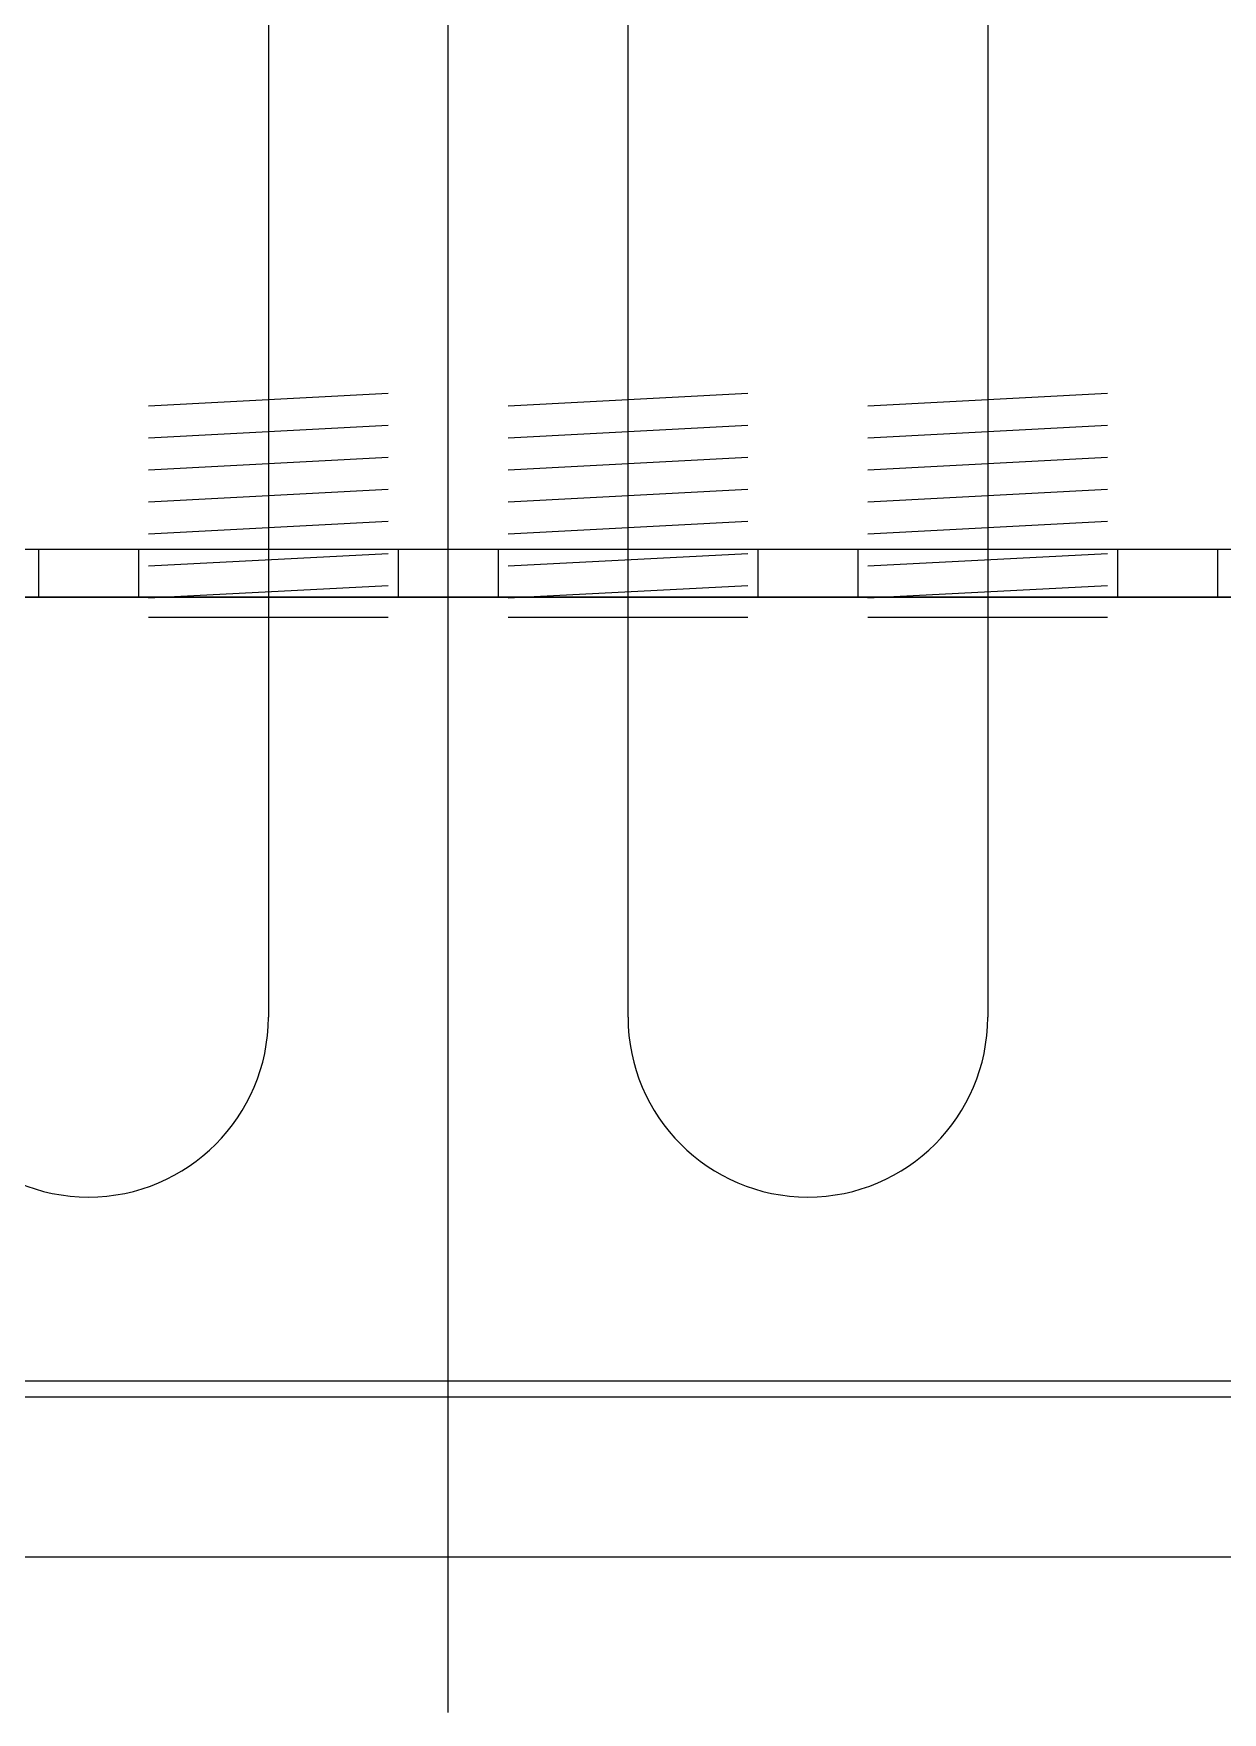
# Model space of a CAD drawing. Header units: millimetres. Extents: x 198973 to 319987, y 50799 to 202761.
# Drawn here: x 214412.5 to 214710, y 87018.5 to 87438.4 of the extents above; entities that cross this region are included whole.
import ezdxf

# ---------------------------------------------------------------- set-up
doc = ezdxf.new("R2010")
doc.units = ezdxf.units.MM
doc.header["$LTSCALE"] = 1000
doc.linetypes.add('CENTER', pattern=[2, 1.25, -0.25, 0.25, -0.25])
doc.linetypes.add('DOTE', pattern=[2.42, 2, -0.2, 0.02, -0.2])
doc.layers.add('DOTE', color=8, linetype='CENTER')
doc.layers.add('PUB_HATCH', color=8, linetype='Continuous')

msp = doc.modelspace()

# ---------------------------------------------------------------- linework, layer by layer
at = {"layer": 'DOTE', "linetype": 'DOTE'}
msp.add_line((214516.23, 87018.5), (214516.23, 88416.5), dxfattribs=at)
at = {"layer": 'PUB_HATCH'}
for p, q in [((214471.23, 88214.41), (214471.23, 87192.41)), ((214561.23, 87192.41), (214561.23, 88214.41)), ((214651.23, 88214.41), (214651.23, 87192.41)), ((213626.23, 87309.41), (215406.23, 87309.41)), ((213626.23, 87297.41), (215406.23, 87297.41)), ((215223.73, 87297.41), (213808.73, 87297.41)), ((213800.23, 87101.41), (215232.23, 87101.41)), ((213796.23, 87097.41), (215236.23, 87097.41)), ((213946.23, 87057.41), (215086.23, 87057.41))]:
    msp.add_line(p, q, dxfattribs=at)
at = {"layer": 'PUB_HATCH', "ltscale": 0.5}
for p, q in [((214501.23, 87348.37), (214441.23, 87345.22)), ((214501.23, 87348.37), (214441.23, 87345.22)), ((214501.23, 87348.37), (214441.23, 87345.22)), ((214501.23, 87348.37), (214441.23, 87345.22)), ((214501.23, 87348.37), (214441.23, 87345.22)), ((214501.23, 87348.37), (214441.23, 87345.22)), ((214501.23, 87348.37), (214441.23, 87345.22)), ((214501.23, 87348.37), (214441.23, 87345.22)), ((214501.23, 87348.37), (214441.23, 87345.22)), ((214501.23, 87348.37), (214441.23, 87345.22)), ((214501.23, 87348.37), (214441.23, 87345.22)), ((214501.23, 87348.37), (214441.23, 87345.22)), ((214501.23, 87348.37), (214441.23, 87345.22)), ((214501.23, 87348.37), (214441.23, 87345.22)), ((214501.23, 87348.37), (214441.23, 87345.22)), ((214501.23, 87348.37), (214441.23, 87345.22)), ((214501.23, 87348.37), (214441.23, 87345.22)), ((214501.23, 87348.37), (214441.23, 87345.22)), ((214501.23, 87348.37), (214441.23, 87345.22)), ((214501.23, 87348.37), (214441.23, 87345.22)), ((214501.23, 87348.37), (214441.23, 87345.22)), ((214501.23, 87348.37), (214441.23, 87345.22)), ((214501.23, 87348.37), (214441.23, 87345.22)), ((214501.23, 87348.37), (214441.23, 87345.22)), ((214501.23, 87348.37), (214441.23, 87345.22)), ((214501.23, 87348.37), (214441.23, 87345.22)), ((214591.23, 87348.37), (214531.23, 87345.22)), ((214591.23, 87348.37), (214531.23, 87345.22)), ((214591.23, 87348.37), (214531.23, 87345.22)), ((214591.23, 87348.37), (214531.23, 87345.22)), ((214591.23, 87348.37), (214531.23, 87345.22)), ((214591.23, 87348.37), (214531.23, 87345.22)), ((214591.23, 87348.37), (214531.23, 87345.22)), ((214591.23, 87348.37), (214531.23, 87345.22)), ((214591.23, 87348.37), (214531.23, 87345.22)), ((214591.23, 87348.37), (214531.23, 87345.22)), ((214591.23, 87348.37), (214531.23, 87345.22)), ((214591.23, 87348.37), (214531.23, 87345.22)), ((214591.23, 87348.37), (214531.23, 87345.22)), ((214591.23, 87348.37), (214531.23, 87345.22)), ((214591.23, 87348.37), (214531.23, 87345.22)), ((214591.23, 87348.37), (214531.23, 87345.22)), ((214591.23, 87348.37), (214531.23, 87345.22)), ((214591.23, 87348.37), (214531.23, 87345.22)), ((214591.23, 87348.37), (214531.23, 87345.22)), ((214591.23, 87348.37), (214531.23, 87345.22)), ((214591.23, 87348.37), (214531.23, 87345.22)), ((214591.23, 87348.37), (214531.23, 87345.22)), ((214591.23, 87348.37), (214531.23, 87345.22)), ((214591.23, 87348.37), (214531.23, 87345.22)), ((214591.23, 87348.37), (214531.23, 87345.22)), ((214591.23, 87348.37), (214531.23, 87345.22)), ((214681.23, 87348.37), (214621.23, 87345.22)), ((214681.23, 87348.37), (214621.23, 87345.22)), ((214681.23, 87348.37), (214621.23, 87345.22)), ((214681.23, 87348.37), (214621.23, 87345.22)), ((214681.23, 87348.37), (214621.23, 87345.22)), ((214681.23, 87348.37), (214621.23, 87345.22)), ((214681.23, 87348.37), (214621.23, 87345.22)), ((214681.23, 87348.37), (214621.23, 87345.22)), ((214681.23, 87348.37), (214621.23, 87345.22)), ((214681.23, 87348.37), (214621.23, 87345.22)), ((214681.23, 87348.37), (214621.23, 87345.22)), ((214681.23, 87348.37), (214621.23, 87345.22)), ((214681.23, 87348.37), (214621.23, 87345.22)), ((214681.23, 87348.37), (214621.23, 87345.22)), ((214681.23, 87348.37), (214621.23, 87345.22)), ((214681.23, 87348.37), (214621.23, 87345.22)), ((214681.23, 87348.37), (214621.23, 87345.22)), ((214681.23, 87348.37), (214621.23, 87345.22)), ((214681.23, 87348.37), (214621.23, 87345.22)), ((214681.23, 87348.37), (214621.23, 87345.22)), ((214681.23, 87348.37), (214621.23, 87345.22)), ((214681.23, 87348.37), (214621.23, 87345.22)), ((214681.23, 87348.37), (214621.23, 87345.22)), ((214681.23, 87348.37), (214621.23, 87345.22)), ((214681.23, 87348.37), (214621.23, 87345.22)), ((214681.23, 87348.37), (214621.23, 87345.22)), ((214501.23, 87340.36), (214441.23, 87337.21)), ((214501.23, 87340.36), (214441.23, 87337.21)), ((214501.23, 87340.36), (214441.23, 87337.21)), ((214501.23, 87340.36), (214441.23, 87337.21)), ((214501.23, 87340.36), (214441.23, 87337.21)), ((214501.23, 87340.36), (214441.23, 87337.21)), ((214501.23, 87340.36), (214441.23, 87337.21)), ((214501.23, 87340.36), (214441.23, 87337.21)), ((214501.23, 87340.36), (214441.23, 87337.21)), ((214501.23, 87340.36), (214441.23, 87337.21)), ((214501.23, 87340.36), (214441.23, 87337.21)), ((214501.23, 87340.36), (214441.23, 87337.21)), ((214501.23, 87340.36), (214441.23, 87337.21)), ((214501.23, 87340.36), (214441.23, 87337.21)), ((214501.23, 87340.36), (214441.23, 87337.21)), ((214501.23, 87340.36), (214441.23, 87337.21)), ((214501.23, 87340.36), (214441.23, 87337.21)), ((214501.23, 87340.36), (214441.23, 87337.21)), ((214501.23, 87340.36), (214441.23, 87337.21)), ((214501.23, 87340.36), (214441.23, 87337.21)), ((214501.23, 87340.36), (214441.23, 87337.21)), ((214501.23, 87340.36), (214441.23, 87337.21)), ((214501.23, 87340.36), (214441.23, 87337.21)), ((214501.23, 87340.36), (214441.23, 87337.21)), ((214501.23, 87340.36), (214441.23, 87337.21)), ((214501.23, 87340.36), (214441.23, 87337.21)), ((214591.23, 87340.36), (214531.23, 87337.21)), ((214591.23, 87340.36), (214531.23, 87337.21)), ((214591.23, 87340.36), (214531.23, 87337.21)), ((214591.23, 87340.36), (214531.23, 87337.21)), ((214591.23, 87340.36), (214531.23, 87337.21)), ((214591.23, 87340.36), (214531.23, 87337.21)), ((214591.23, 87340.36), (214531.23, 87337.21)), ((214591.23, 87340.36), (214531.23, 87337.21)), ((214591.23, 87340.36), (214531.23, 87337.21)), ((214591.23, 87340.36), (214531.23, 87337.21)), ((214591.23, 87340.36), (214531.23, 87337.21)), ((214591.23, 87340.36), (214531.23, 87337.21)), ((214591.23, 87340.36), (214531.23, 87337.21)), ((214591.23, 87340.36), (214531.23, 87337.21)), ((214591.23, 87340.36), (214531.23, 87337.21)), ((214591.23, 87340.36), (214531.23, 87337.21)), ((214591.23, 87340.36), (214531.23, 87337.21)), ((214591.23, 87340.36), (214531.23, 87337.21)), ((214591.23, 87340.36), (214531.23, 87337.21)), ((214591.23, 87340.36), (214531.23, 87337.21)), ((214591.23, 87340.36), (214531.23, 87337.21)), ((214591.23, 87340.36), (214531.23, 87337.21)), ((214591.23, 87340.36), (214531.23, 87337.21)), ((214591.23, 87340.36), (214531.23, 87337.21)), ((214591.23, 87340.36), (214531.23, 87337.21)), ((214591.23, 87340.36), (214531.23, 87337.21)), ((214681.23, 87340.36), (214621.23, 87337.21)), ((214681.23, 87340.36), (214621.23, 87337.21)), ((214681.23, 87340.36), (214621.23, 87337.21)), ((214681.23, 87340.36), (214621.23, 87337.21)), ((214681.23, 87340.36), (214621.23, 87337.21)), ((214681.23, 87340.36), (214621.23, 87337.21)), ((214681.23, 87340.36), (214621.23, 87337.21)), ((214681.23, 87340.36), (214621.23, 87337.21)), ((214681.23, 87340.36), (214621.23, 87337.21)), ((214681.23, 87340.36), (214621.23, 87337.21)), ((214681.23, 87340.36), (214621.23, 87337.21)), ((214681.23, 87340.36), (214621.23, 87337.21)), ((214681.23, 87340.36), (214621.23, 87337.21)), ((214681.23, 87340.36), (214621.23, 87337.21)), ((214681.23, 87340.36), (214621.23, 87337.21)), ((214681.23, 87340.36), (214621.23, 87337.21)), ((214681.23, 87340.36), (214621.23, 87337.21)), ((214681.23, 87340.36), (214621.23, 87337.21)), ((214681.23, 87340.36), (214621.23, 87337.21)), ((214681.23, 87340.36), (214621.23, 87337.21)), ((214681.23, 87340.36), (214621.23, 87337.21)), ((214681.23, 87340.36), (214621.23, 87337.21)), ((214681.23, 87340.36), (214621.23, 87337.21)), ((214681.23, 87340.36), (214621.23, 87337.21)), ((214681.23, 87340.36), (214621.23, 87337.21)), ((214681.23, 87340.36), (214621.23, 87337.21)), ((214501.23, 87332.35), (214441.23, 87329.2)), ((214501.23, 87332.35), (214441.23, 87329.2)), ((214501.23, 87332.35), (214441.23, 87329.2)), ((214501.23, 87332.35), (214441.23, 87329.2)), ((214501.23, 87332.35), (214441.23, 87329.2)), ((214501.23, 87332.35), (214441.23, 87329.2)), ((214501.23, 87332.35), (214441.23, 87329.2)), ((214501.23, 87332.35), (214441.23, 87329.2)), ((214501.23, 87332.35), (214441.23, 87329.2)), ((214501.23, 87332.35), (214441.23, 87329.2)), ((214501.23, 87332.35), (214441.23, 87329.2)), ((214501.23, 87332.35), (214441.23, 87329.2)), ((214501.23, 87332.35), (214441.23, 87329.2)), ((214501.23, 87332.35), (214441.23, 87329.2)), ((214501.23, 87332.35), (214441.23, 87329.2)), ((214501.23, 87332.35), (214441.23, 87329.2)), ((214501.23, 87332.35), (214441.23, 87329.2)), ((214501.23, 87332.35), (214441.23, 87329.2)), ((214501.23, 87332.35), (214441.23, 87329.2)), ((214501.23, 87332.35), (214441.23, 87329.2)), ((214501.23, 87332.35), (214441.23, 87329.2)), ((214501.23, 87332.35), (214441.23, 87329.2)), ((214501.23, 87332.35), (214441.23, 87329.2)), ((214501.23, 87332.35), (214441.23, 87329.2)), ((214501.23, 87332.35), (214441.23, 87329.2)), ((214501.23, 87332.35), (214441.23, 87329.2)), ((214591.23, 87332.35), (214531.23, 87329.2)), ((214591.23, 87332.35), (214531.23, 87329.2)), ((214591.23, 87332.35), (214531.23, 87329.2)), ((214591.23, 87332.35), (214531.23, 87329.2)), ((214591.23, 87332.35), (214531.23, 87329.2)), ((214591.23, 87332.35), (214531.23, 87329.2)), ((214591.23, 87332.35), (214531.23, 87329.2)), ((214591.23, 87332.35), (214531.23, 87329.2)), ((214591.23, 87332.35), (214531.23, 87329.2)), ((214591.23, 87332.35), (214531.23, 87329.2)), ((214591.23, 87332.35), (214531.23, 87329.2)), ((214591.23, 87332.35), (214531.23, 87329.2)), ((214591.23, 87332.35), (214531.23, 87329.2)), ((214591.23, 87332.35), (214531.23, 87329.2)), ((214591.23, 87332.35), (214531.23, 87329.2)), ((214591.23, 87332.35), (214531.23, 87329.2)), ((214591.23, 87332.35), (214531.23, 87329.2)), ((214591.23, 87332.35), (214531.23, 87329.2)), ((214591.23, 87332.35), (214531.23, 87329.2)), ((214591.23, 87332.35), (214531.23, 87329.2)), ((214591.23, 87332.35), (214531.23, 87329.2)), ((214591.23, 87332.35), (214531.23, 87329.2)), ((214591.23, 87332.35), (214531.23, 87329.2)), ((214591.23, 87332.35), (214531.23, 87329.2)), ((214591.23, 87332.35), (214531.23, 87329.2)), ((214591.23, 87332.35), (214531.23, 87329.2)), ((214681.23, 87332.35), (214621.23, 87329.2)), ((214681.23, 87332.35), (214621.23, 87329.2)), ((214681.23, 87332.35), (214621.23, 87329.2)), ((214681.23, 87332.35), (214621.23, 87329.2)), ((214681.23, 87332.35), (214621.23, 87329.2)), ((214681.23, 87332.35), (214621.23, 87329.2)), ((214681.23, 87332.35), (214621.23, 87329.2)), ((214681.23, 87332.35), (214621.23, 87329.2)), ((214681.23, 87332.35), (214621.23, 87329.2)), ((214681.23, 87332.35), (214621.23, 87329.2)), ((214681.23, 87332.35), (214621.23, 87329.2)), ((214681.23, 87332.35), (214621.23, 87329.2)), ((214681.23, 87332.35), (214621.23, 87329.2)), ((214681.23, 87332.35), (214621.23, 87329.2)), ((214681.23, 87332.35), (214621.23, 87329.2)), ((214681.23, 87332.35), (214621.23, 87329.2)), ((214681.23, 87332.35), (214621.23, 87329.2)), ((214681.23, 87332.35), (214621.23, 87329.2)), ((214681.23, 87332.35), (214621.23, 87329.2)), ((214681.23, 87332.35), (214621.23, 87329.2)), ((214681.23, 87332.35), (214621.23, 87329.2)), ((214681.23, 87332.35), (214621.23, 87329.2)), ((214681.23, 87332.35), (214621.23, 87329.2)), ((214681.23, 87332.35), (214621.23, 87329.2)), ((214681.23, 87332.35), (214621.23, 87329.2)), ((214681.23, 87332.35), (214621.23, 87329.2)), ((214501.23, 87324.34), (214441.23, 87321.19)), ((214501.23, 87324.34), (214441.23, 87321.19)), ((214501.23, 87324.34), (214441.23, 87321.19)), ((214501.23, 87324.34), (214441.23, 87321.19)), ((214501.23, 87324.34), (214441.23, 87321.19)), ((214501.23, 87324.34), (214441.23, 87321.19)), ((214501.23, 87324.34), (214441.23, 87321.19)), ((214501.23, 87324.34), (214441.23, 87321.19)), ((214501.23, 87324.34), (214441.23, 87321.19)), ((214501.23, 87324.34), (214441.23, 87321.19)), ((214501.23, 87324.34), (214441.23, 87321.19)), ((214501.23, 87324.34), (214441.23, 87321.19)), ((214501.23, 87324.34), (214441.23, 87321.19)), ((214501.23, 87324.34), (214441.23, 87321.19)), ((214501.23, 87324.34), (214441.23, 87321.19)), ((214501.23, 87324.34), (214441.23, 87321.19)), ((214501.23, 87324.34), (214441.23, 87321.19)), ((214501.23, 87324.34), (214441.23, 87321.19)), ((214501.23, 87324.34), (214441.23, 87321.19)), ((214501.23, 87324.34), (214441.23, 87321.19)), ((214501.23, 87324.34), (214441.23, 87321.19)), ((214501.23, 87324.34), (214441.23, 87321.19)), ((214501.23, 87324.34), (214441.23, 87321.19)), ((214501.23, 87324.34), (214441.23, 87321.19)), ((214501.23, 87324.34), (214441.23, 87321.19)), ((214501.23, 87324.34), (214441.23, 87321.19)), ((214591.23, 87324.34), (214531.23, 87321.19)), ((214591.23, 87324.34), (214531.23, 87321.19)), ((214591.23, 87324.34), (214531.23, 87321.19)), ((214591.23, 87324.34), (214531.23, 87321.19)), ((214591.23, 87324.34), (214531.23, 87321.19)), ((214591.23, 87324.34), (214531.23, 87321.19)), ((214591.23, 87324.34), (214531.23, 87321.19)), ((214591.23, 87324.34), (214531.23, 87321.19)), ((214591.23, 87324.34), (214531.23, 87321.19)), ((214591.23, 87324.34), (214531.23, 87321.19)), ((214591.23, 87324.34), (214531.23, 87321.19)), ((214591.23, 87324.34), (214531.23, 87321.19)), ((214591.23, 87324.34), (214531.23, 87321.19)), ((214591.23, 87324.34), (214531.23, 87321.19)), ((214591.23, 87324.34), (214531.23, 87321.19)), ((214591.23, 87324.34), (214531.23, 87321.19)), ((214591.23, 87324.34), (214531.23, 87321.19)), ((214591.23, 87324.34), (214531.23, 87321.19)), ((214591.23, 87324.34), (214531.23, 87321.19)), ((214591.23, 87324.34), (214531.23, 87321.19)), ((214591.23, 87324.34), (214531.23, 87321.19)), ((214591.23, 87324.34), (214531.23, 87321.19)), ((214591.23, 87324.34), (214531.23, 87321.19)), ((214591.23, 87324.34), (214531.23, 87321.19)), ((214591.23, 87324.34), (214531.23, 87321.19)), ((214591.23, 87324.34), (214531.23, 87321.19)), ((214681.23, 87324.34), (214621.23, 87321.19)), ((214681.23, 87324.34), (214621.23, 87321.19)), ((214681.23, 87324.34), (214621.23, 87321.19)), ((214681.23, 87324.34), (214621.23, 87321.19)), ((214681.23, 87324.34), (214621.23, 87321.19)), ((214681.23, 87324.34), (214621.23, 87321.19)), ((214681.23, 87324.34), (214621.23, 87321.19)), ((214681.23, 87324.34), (214621.23, 87321.19)), ((214681.23, 87324.34), (214621.23, 87321.19)), ((214681.23, 87324.34), (214621.23, 87321.19)), ((214681.23, 87324.34), (214621.23, 87321.19)), ((214681.23, 87324.34), (214621.23, 87321.19)), ((214681.23, 87324.34), (214621.23, 87321.19)), ((214681.23, 87324.34), (214621.23, 87321.19)), ((214681.23, 87324.34), (214621.23, 87321.19)), ((214681.23, 87324.34), (214621.23, 87321.19)), ((214681.23, 87324.34), (214621.23, 87321.19)), ((214681.23, 87324.34), (214621.23, 87321.19)), ((214681.23, 87324.34), (214621.23, 87321.19)), ((214681.23, 87324.34), (214621.23, 87321.19)), ((214681.23, 87324.34), (214621.23, 87321.19)), ((214681.23, 87324.34), (214621.23, 87321.19)), ((214681.23, 87324.34), (214621.23, 87321.19)), ((214681.23, 87324.34), (214621.23, 87321.19)), ((214681.23, 87324.34), (214621.23, 87321.19)), ((214681.23, 87324.34), (214621.23, 87321.19)), ((214501.23, 87316.33), (214441.23, 87313.18)), ((214501.23, 87316.33), (214441.23, 87313.18)), ((214501.23, 87316.33), (214441.23, 87313.18)), ((214501.23, 87316.33), (214441.23, 87313.18)), ((214501.23, 87316.33), (214441.23, 87313.18)), ((214501.23, 87316.33), (214441.23, 87313.18)), ((214501.23, 87316.33), (214441.23, 87313.18)), ((214501.23, 87316.33), (214441.23, 87313.18)), ((214501.23, 87316.33), (214441.23, 87313.18)), ((214501.23, 87316.33), (214441.23, 87313.18)), ((214501.23, 87316.33), (214441.23, 87313.18)), ((214501.23, 87316.33), (214441.23, 87313.18)), ((214501.23, 87316.33), (214441.23, 87313.18)), ((214501.23, 87316.33), (214441.23, 87313.18)), ((214501.23, 87316.33), (214441.23, 87313.18)), ((214501.23, 87316.33), (214441.23, 87313.18)), ((214501.23, 87316.33), (214441.23, 87313.18)), ((214501.23, 87316.33), (214441.23, 87313.18)), ((214501.23, 87316.33), (214441.23, 87313.18)), ((214501.23, 87316.33), (214441.23, 87313.18)), ((214501.23, 87316.33), (214441.23, 87313.18)), ((214501.23, 87316.33), (214441.23, 87313.18)), ((214501.23, 87316.33), (214441.23, 87313.18)), ((214501.23, 87316.33), (214441.23, 87313.18)), ((214501.23, 87316.33), (214441.23, 87313.18)), ((214501.23, 87316.33), (214441.23, 87313.18)), ((214591.23, 87316.33), (214531.23, 87313.18)), ((214591.23, 87316.33), (214531.23, 87313.18)), ((214591.23, 87316.33), (214531.23, 87313.18)), ((214591.23, 87316.33), (214531.23, 87313.18)), ((214591.23, 87316.33), (214531.23, 87313.18)), ((214591.23, 87316.33), (214531.23, 87313.18)), ((214591.23, 87316.33), (214531.23, 87313.18)), ((214591.23, 87316.33), (214531.23, 87313.18)), ((214591.23, 87316.33), (214531.23, 87313.18)), ((214591.23, 87316.33), (214531.23, 87313.18)), ((214591.23, 87316.33), (214531.23, 87313.18)), ((214591.23, 87316.33), (214531.23, 87313.18)), ((214591.23, 87316.33), (214531.23, 87313.18)), ((214591.23, 87316.33), (214531.23, 87313.18)), ((214591.23, 87316.33), (214531.23, 87313.18)), ((214591.23, 87316.33), (214531.23, 87313.18)), ((214591.23, 87316.33), (214531.23, 87313.18)), ((214591.23, 87316.33), (214531.23, 87313.18)), ((214591.23, 87316.33), (214531.23, 87313.18)), ((214591.23, 87316.33), (214531.23, 87313.18)), ((214591.23, 87316.33), (214531.23, 87313.18)), ((214591.23, 87316.33), (214531.23, 87313.18)), ((214591.23, 87316.33), (214531.23, 87313.18)), ((214591.23, 87316.33), (214531.23, 87313.18)), ((214591.23, 87316.33), (214531.23, 87313.18)), ((214591.23, 87316.33), (214531.23, 87313.18)), ((214681.23, 87316.33), (214621.23, 87313.18)), ((214681.23, 87316.33), (214621.23, 87313.18)), ((214681.23, 87316.33), (214621.23, 87313.18)), ((214681.23, 87316.33), (214621.23, 87313.18)), ((214681.23, 87316.33), (214621.23, 87313.18)), ((214681.23, 87316.33), (214621.23, 87313.18)), ((214681.23, 87316.33), (214621.23, 87313.18)), ((214681.23, 87316.33), (214621.23, 87313.18)), ((214681.23, 87316.33), (214621.23, 87313.18)), ((214681.23, 87316.33), (214621.23, 87313.18)), ((214681.23, 87316.33), (214621.23, 87313.18)), ((214681.23, 87316.33), (214621.23, 87313.18)), ((214681.23, 87316.33), (214621.23, 87313.18)), ((214681.23, 87316.33), (214621.23, 87313.18)), ((214681.23, 87316.33), (214621.23, 87313.18)), ((214681.23, 87316.33), (214621.23, 87313.18)), ((214681.23, 87316.33), (214621.23, 87313.18)), ((214681.23, 87316.33), (214621.23, 87313.18)), ((214681.23, 87316.33), (214621.23, 87313.18)), ((214681.23, 87316.33), (214621.23, 87313.18)), ((214681.23, 87316.33), (214621.23, 87313.18)), ((214681.23, 87316.33), (214621.23, 87313.18)), ((214681.23, 87316.33), (214621.23, 87313.18)), ((214681.23, 87316.33), (214621.23, 87313.18)), ((214681.23, 87316.33), (214621.23, 87313.18)), ((214681.23, 87316.33), (214621.23, 87313.18)), ((214413.73, 87309.41), (214413.73, 87297.41)), ((214438.73, 87309.41), (214438.73, 87297.41)), ((214501.23, 87308.31), (214441.23, 87305.17)), ((214501.23, 87308.31), (214441.23, 87305.17)), ((214501.23, 87308.31), (214441.23, 87305.17)), ((214501.23, 87308.31), (214441.23, 87305.17)), ((214501.23, 87308.31), (214441.23, 87305.17)), ((214501.23, 87308.31), (214441.23, 87305.17)), ((214501.23, 87308.31), (214441.23, 87305.17)), ((214501.23, 87308.31), (214441.23, 87305.17)), ((214501.23, 87308.31), (214441.23, 87305.17)), ((214501.23, 87308.31), (214441.23, 87305.17)), ((214501.23, 87308.31), (214441.23, 87305.17)), ((214501.23, 87308.31), (214441.23, 87305.17)), ((214501.23, 87308.31), (214441.23, 87305.17)), ((214501.23, 87308.31), (214441.23, 87305.17)), ((214501.23, 87308.31), (214441.23, 87305.17)), ((214501.23, 87308.31), (214441.23, 87305.17)), ((214501.23, 87308.31), (214441.23, 87305.17)), ((214501.23, 87308.31), (214441.23, 87305.17)), ((214501.23, 87308.31), (214441.23, 87305.17)), ((214501.23, 87308.31), (214441.23, 87305.17)), ((214501.23, 87308.31), (214441.23, 87305.17)), ((214501.23, 87308.31), (214441.23, 87305.17)), ((214501.23, 87308.31), (214441.23, 87305.17)), ((214501.23, 87308.31), (214441.23, 87305.17)), ((214501.23, 87308.31), (214441.23, 87305.17)), ((214501.23, 87308.31), (214441.23, 87305.17)), ((214503.73, 87309.41), (214503.73, 87297.41)), ((214528.73, 87309.41), (214528.73, 87297.41)), ((214591.23, 87308.31), (214531.23, 87305.17)), ((214591.23, 87308.31), (214531.23, 87305.17)), ((214591.23, 87308.31), (214531.23, 87305.17)), ((214591.23, 87308.31), (214531.23, 87305.17)), ((214591.23, 87308.31), (214531.23, 87305.17)), ((214591.23, 87308.31), (214531.23, 87305.17)), ((214591.23, 87308.31), (214531.23, 87305.17)), ((214591.23, 87308.31), (214531.23, 87305.17)), ((214591.23, 87308.31), (214531.23, 87305.17)), ((214591.23, 87308.31), (214531.23, 87305.17)), ((214591.23, 87308.31), (214531.23, 87305.17)), ((214591.23, 87308.31), (214531.23, 87305.17)), ((214591.23, 87308.31), (214531.23, 87305.17)), ((214591.23, 87308.31), (214531.23, 87305.17)), ((214591.23, 87308.31), (214531.23, 87305.17)), ((214591.23, 87308.31), (214531.23, 87305.17)), ((214591.23, 87308.31), (214531.23, 87305.17)), ((214591.23, 87308.31), (214531.23, 87305.17)), ((214591.23, 87308.31), (214531.23, 87305.17)), ((214591.23, 87308.31), (214531.23, 87305.17)), ((214591.23, 87308.31), (214531.23, 87305.17)), ((214591.23, 87308.31), (214531.23, 87305.17)), ((214591.23, 87308.31), (214531.23, 87305.17)), ((214591.23, 87308.31), (214531.23, 87305.17)), ((214591.23, 87308.31), (214531.23, 87305.17)), ((214591.23, 87308.31), (214531.23, 87305.17)), ((214593.73, 87309.41), (214593.73, 87297.41)), ((214618.73, 87309.41), (214618.73, 87297.41)), ((214681.23, 87308.31), (214621.23, 87305.17)), ((214681.23, 87308.31), (214621.23, 87305.17)), ((214681.23, 87308.31), (214621.23, 87305.17)), ((214681.23, 87308.31), (214621.23, 87305.17)), ((214681.23, 87308.31), (214621.23, 87305.17)), ((214681.23, 87308.31), (214621.23, 87305.17)), ((214681.23, 87308.31), (214621.23, 87305.17)), ((214681.23, 87308.31), (214621.23, 87305.17)), ((214681.23, 87308.31), (214621.23, 87305.17)), ((214681.23, 87308.31), (214621.23, 87305.17)), ((214681.23, 87308.31), (214621.23, 87305.17)), ((214681.23, 87308.31), (214621.23, 87305.17)), ((214681.23, 87308.31), (214621.23, 87305.17)), ((214681.23, 87308.31), (214621.23, 87305.17)), ((214681.23, 87308.31), (214621.23, 87305.17)), ((214681.23, 87308.31), (214621.23, 87305.17)), ((214681.23, 87308.31), (214621.23, 87305.17)), ((214681.23, 87308.31), (214621.23, 87305.17)), ((214681.23, 87308.31), (214621.23, 87305.17)), ((214681.23, 87308.31), (214621.23, 87305.17)), ((214681.23, 87308.31), (214621.23, 87305.17)), ((214681.23, 87308.31), (214621.23, 87305.17)), ((214681.23, 87308.31), (214621.23, 87305.17)), ((214681.23, 87308.31), (214621.23, 87305.17)), ((214681.23, 87308.31), (214621.23, 87305.17)), ((214681.23, 87308.31), (214621.23, 87305.17)), ((214683.73, 87309.41), (214683.73, 87297.41)), ((214708.73, 87309.41), (214708.73, 87297.41)), ((214501.23, 87300.3), (214441.23, 87297.16)), ((214501.23, 87300.3), (214441.23, 87297.16)), ((214501.23, 87300.3), (214441.23, 87297.16)), ((214501.23, 87300.3), (214441.23, 87297.16)), ((214501.23, 87300.3), (214441.23, 87297.16)), ((214501.23, 87300.3), (214441.23, 87297.16)), ((214501.23, 87300.3), (214441.23, 87297.16)), ((214501.23, 87300.3), (214441.23, 87297.16)), ((214501.23, 87300.3), (214441.23, 87297.16)), ((214501.23, 87300.3), (214441.23, 87297.16)), ((214501.23, 87300.3), (214441.23, 87297.16)), ((214501.23, 87300.3), (214441.23, 87297.16)), ((214501.23, 87300.3), (214441.23, 87297.16)), ((214501.23, 87300.3), (214441.23, 87297.16)), ((214501.23, 87300.3), (214441.23, 87297.16)), ((214501.23, 87300.3), (214441.23, 87297.16)), ((214501.23, 87300.3), (214441.23, 87297.16)), ((214501.23, 87300.3), (214441.23, 87297.16)), ((214501.23, 87300.3), (214441.23, 87297.16)), ((214501.23, 87300.3), (214441.23, 87297.16)), ((214501.23, 87300.3), (214441.23, 87297.16)), ((214501.23, 87300.3), (214441.23, 87297.16)), ((214501.23, 87300.3), (214441.23, 87297.16)), ((214501.23, 87300.3), (214441.23, 87297.16)), ((214501.23, 87300.3), (214441.23, 87297.16)), ((214501.23, 87300.3), (214441.23, 87297.16)), ((214591.23, 87300.3), (214531.23, 87297.16)), ((214591.23, 87300.3), (214531.23, 87297.16)), ((214591.23, 87300.3), (214531.23, 87297.16)), ((214591.23, 87300.3), (214531.23, 87297.16)), ((214591.23, 87300.3), (214531.23, 87297.16)), ((214591.23, 87300.3), (214531.23, 87297.16)), ((214591.23, 87300.3), (214531.23, 87297.16)), ((214591.23, 87300.3), (214531.23, 87297.16)), ((214591.23, 87300.3), (214531.23, 87297.16)), ((214591.23, 87300.3), (214531.23, 87297.16)), ((214591.23, 87300.3), (214531.23, 87297.16)), ((214591.23, 87300.3), (214531.23, 87297.16)), ((214591.23, 87300.3), (214531.23, 87297.16)), ((214591.23, 87300.3), (214531.23, 87297.16)), ((214591.23, 87300.3), (214531.23, 87297.16)), ((214591.23, 87300.3), (214531.23, 87297.16)), ((214591.23, 87300.3), (214531.23, 87297.16)), ((214591.23, 87300.3), (214531.23, 87297.16)), ((214591.23, 87300.3), (214531.23, 87297.16)), ((214591.23, 87300.3), (214531.23, 87297.16)), ((214591.23, 87300.3), (214531.23, 87297.16)), ((214591.23, 87300.3), (214531.23, 87297.16)), ((214591.23, 87300.3), (214531.23, 87297.16)), ((214591.23, 87300.3), (214531.23, 87297.16)), ((214591.23, 87300.3), (214531.23, 87297.16)), ((214591.23, 87300.3), (214531.23, 87297.16)), ((214681.23, 87300.3), (214621.23, 87297.16)), ((214681.23, 87300.3), (214621.23, 87297.16)), ((214681.23, 87300.3), (214621.23, 87297.16)), ((214681.23, 87300.3), (214621.23, 87297.16)), ((214681.23, 87300.3), (214621.23, 87297.16)), ((214681.23, 87300.3), (214621.23, 87297.16)), ((214681.23, 87300.3), (214621.23, 87297.16)), ((214681.23, 87300.3), (214621.23, 87297.16)), ((214681.23, 87300.3), (214621.23, 87297.16)), ((214681.23, 87300.3), (214621.23, 87297.16)), ((214681.23, 87300.3), (214621.23, 87297.16)), ((214681.23, 87300.3), (214621.23, 87297.16)), ((214681.23, 87300.3), (214621.23, 87297.16)), ((214681.23, 87300.3), (214621.23, 87297.16)), ((214681.23, 87300.3), (214621.23, 87297.16)), ((214681.23, 87300.3), (214621.23, 87297.16)), ((214681.23, 87300.3), (214621.23, 87297.16)), ((214681.23, 87300.3), (214621.23, 87297.16)), ((214681.23, 87300.3), (214621.23, 87297.16)), ((214681.23, 87300.3), (214621.23, 87297.16)), ((214681.23, 87300.3), (214621.23, 87297.16)), ((214681.23, 87300.3), (214621.23, 87297.16)), ((214681.23, 87300.3), (214621.23, 87297.16)), ((214681.23, 87300.3), (214621.23, 87297.16)), ((214681.23, 87300.3), (214621.23, 87297.16)), ((214681.23, 87300.3), (214621.23, 87297.16)), ((214441.23, 87292.41), (214501.23, 87292.41)), ((214441.23, 87292.41), (214501.23, 87292.41)), ((214441.23, 87292.41), (214501.23, 87292.41)), ((214441.23, 87292.41), (214501.23, 87292.41)), ((214441.23, 87292.41), (214501.23, 87292.41)), ((214441.23, 87292.41), (214501.23, 87292.41)), ((214441.23, 87292.41), (214501.23, 87292.41)), ((214441.23, 87292.41), (214501.23, 87292.41)), ((214441.23, 87292.41), (214501.23, 87292.41)), ((214441.23, 87292.41), (214501.23, 87292.41)), ((214441.23, 87292.41), (214501.23, 87292.41)), ((214441.23, 87292.41), (214501.23, 87292.41)), ((214441.23, 87292.41), (214501.23, 87292.41)), ((214441.23, 87292.41), (214501.23, 87292.41)), ((214441.23, 87292.41), (214501.23, 87292.41)), ((214441.23, 87292.41), (214501.23, 87292.41)), ((214441.23, 87292.41), (214501.23, 87292.41)), ((214441.23, 87292.41), (214501.23, 87292.41)), ((214441.23, 87292.41), (214501.23, 87292.41)), ((214441.23, 87292.41), (214501.23, 87292.41)), ((214441.23, 87292.41), (214501.23, 87292.41)), ((214441.23, 87292.41), (214501.23, 87292.41)), ((214441.23, 87292.41), (214501.23, 87292.41)), ((214441.23, 87292.41), (214501.23, 87292.41)), ((214441.23, 87292.41), (214501.23, 87292.41)), ((214441.23, 87292.41), (214501.23, 87292.41)), ((214531.23, 87292.41), (214591.23, 87292.41)), ((214531.23, 87292.41), (214591.23, 87292.41)), ((214531.23, 87292.41), (214591.23, 87292.41)), ((214531.23, 87292.41), (214591.23, 87292.41)), ((214531.23, 87292.41), (214591.23, 87292.41)), ((214531.23, 87292.41), (214591.23, 87292.41)), ((214531.23, 87292.41), (214591.23, 87292.41)), ((214531.23, 87292.41), (214591.23, 87292.41)), ((214531.23, 87292.41), (214591.23, 87292.41)), ((214531.23, 87292.41), (214591.23, 87292.41)), ((214531.23, 87292.41), (214591.23, 87292.41)), ((214531.23, 87292.41), (214591.23, 87292.41)), ((214531.23, 87292.41), (214591.23, 87292.41)), ((214531.23, 87292.41), (214591.23, 87292.41)), ((214531.23, 87292.41), (214591.23, 87292.41)), ((214531.23, 87292.41), (214591.23, 87292.41)), ((214531.23, 87292.41), (214591.23, 87292.41)), ((214531.23, 87292.41), (214591.23, 87292.41)), ((214531.23, 87292.41), (214591.23, 87292.41)), ((214531.23, 87292.41), (214591.23, 87292.41)), ((214531.23, 87292.41), (214591.23, 87292.41)), ((214531.23, 87292.41), (214591.23, 87292.41)), ((214531.23, 87292.41), (214591.23, 87292.41)), ((214531.23, 87292.41), (214591.23, 87292.41)), ((214531.23, 87292.41), (214591.23, 87292.41)), ((214531.23, 87292.41), (214591.23, 87292.41)), ((214621.23, 87292.41), (214681.23, 87292.41)), ((214621.23, 87292.41), (214681.23, 87292.41)), ((214621.23, 87292.41), (214681.23, 87292.41)), ((214621.23, 87292.41), (214681.23, 87292.41)), ((214621.23, 87292.41), (214681.23, 87292.41)), ((214621.23, 87292.41), (214681.23, 87292.41)), ((214621.23, 87292.41), (214681.23, 87292.41)), ((214621.23, 87292.41), (214681.23, 87292.41)), ((214621.23, 87292.41), (214681.23, 87292.41)), ((214621.23, 87292.41), (214681.23, 87292.41)), ((214621.23, 87292.41), (214681.23, 87292.41)), ((214621.23, 87292.41), (214681.23, 87292.41)), ((214621.23, 87292.41), (214681.23, 87292.41)), ((214621.23, 87292.41), (214681.23, 87292.41)), ((214621.23, 87292.41), (214681.23, 87292.41)), ((214621.23, 87292.41), (214681.23, 87292.41)), ((214621.23, 87292.41), (214681.23, 87292.41)), ((214621.23, 87292.41), (214681.23, 87292.41)), ((214621.23, 87292.41), (214681.23, 87292.41)), ((214621.23, 87292.41), (214681.23, 87292.41)), ((214621.23, 87292.41), (214681.23, 87292.41)), ((214621.23, 87292.41), (214681.23, 87292.41)), ((214621.23, 87292.41), (214681.23, 87292.41)), ((214621.23, 87292.41), (214681.23, 87292.41)), ((214621.23, 87292.41), (214681.23, 87292.41)), ((214621.23, 87292.41), (214681.23, 87292.41))]:
    msp.add_line(p, q, dxfattribs=at)
at = {"layer": 'PUB_HATCH'}
for centre in [(214426.23, 87192.41), (214606.23, 87192.41)]:
    msp.add_arc(centre, 45, 180, 0, dxfattribs=at)

doc.saveas('drawing.dxf')
